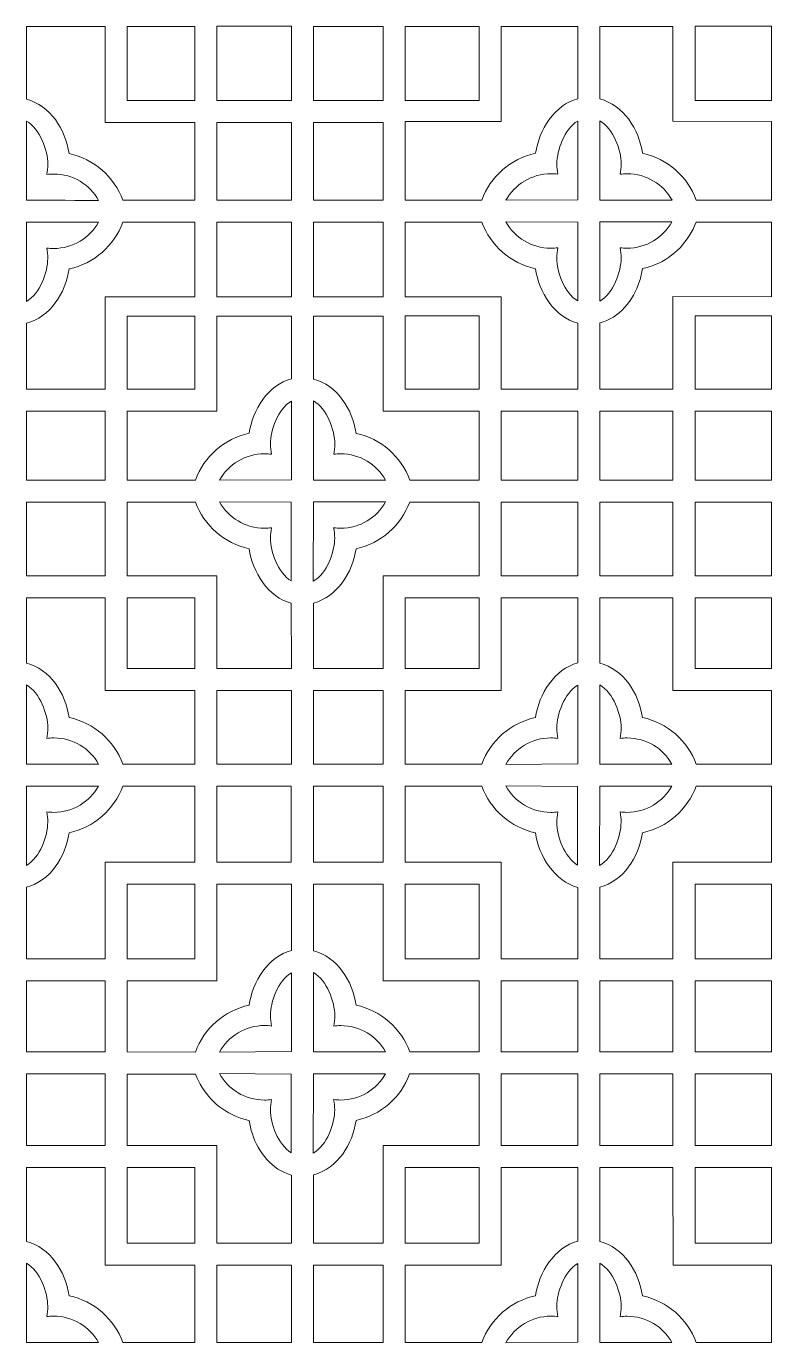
# Model space of a CAD drawing. Header units: centimetres. Extents: x -107 to 107, y -90 to 90.
# Drawn here: x 56.1 to 106.8, y 0.8 to 90.3 of the extents above; entities that cross this region are included whole.
import ezdxf

# ---------------------------------------------------------------- set-up
doc = ezdxf.new("R2010")
doc.units = ezdxf.units.CM
doc.header["$MEASUREMENT"] = 0
doc.layers.add('layer 1', color=7, linetype='Continuous')

msp = doc.modelspace()

# ---------------------------------------------------------------- linework, layer by layer
at = {"layer": 'layer 1', "color": 142, "lineweight": 9}
for points in [[(62.93633, 85.26258), (67.53057, 85.26258), (67.53057, 90.30926), (62.93633, 90.30926), (62.93633, 85.26258)], [(69.03104, 85.26312), (74.10502, 85.26312), (74.10502, 90.31034), (69.03104, 90.31034), (69.03104, 85.26312)], [(75.60513, 85.2623), (80.33795, 85.2623), (80.33795, 90.30926), (75.60513, 90.30926), (75.60513, 85.2623)], [(81.8368, 85.26258), (86.87008, 85.26258), (86.87008, 90.3098), (81.8368, 90.3098), (81.8368, 85.26258)], [(101.55904, 85.26322), (106.76432, 85.26322), (106.76432, 90.31034), (101.55904, 90.31034), (101.55904, 85.26322)], [(69.03104, 78.48208), (74.10556, 78.48208), (74.10556, 83.76242), (69.03104, 83.76242), (69.03104, 78.48208)], [(75.60513, 78.47855), (80.33795, 78.47855), (80.33795, 83.76365), (75.60513, 83.76365), (75.60513, 78.47855)], [(69.03104, 71.90462), (74.10502, 71.90462), (74.10502, 76.98246), (69.03104, 76.98246), (69.03104, 71.90462)], [(75.60512, 71.90451), (80.33796, 71.90451), (80.33796, 76.98231), (75.60512, 76.98231), (75.60512, 71.90451)], [(62.93633, 65.63208), (67.53095, 65.63208), (67.53095, 70.6038), (62.93633, 70.6038), (62.93633, 65.63208)], [(81.8368, 65.63224), (86.87008, 65.63224), (86.87008, 70.60488), (81.8368, 70.60488), (81.8368, 65.63224)], [(101.55905, 65.63223), (106.76325, 65.63223), (106.76325, 70.60481), (101.55905, 70.60481), (101.55905, 65.63223)], [(56.08424, 59.44149), (61.42976, 59.44149), (61.42976, 64.13291), (56.08424, 64.13291), (56.08424, 59.44149)], [(88.37208, 59.44203), (93.58112, 59.44203), (93.58112, 64.13211), (88.37208, 64.13211), (88.37208, 59.44203)], [(95.08091, 59.4415), (100.05639, 59.4415), (100.05639, 64.13208), (95.08091, 64.13208), (95.08091, 59.4415)], [(101.55904, 59.4415), (106.76352, 59.4415), (106.76352, 64.13262), (101.55904, 64.13262), (101.55904, 59.4415)], [(56.08424, 52.9355), (61.42976, 52.9355), (61.42976, 57.94402), (56.08424, 57.94402), (56.08424, 52.9355)], [(88.37204, 52.9355), (93.58112, 52.9355), (93.58112, 57.94402), (88.37204, 57.94402), (88.37204, 52.9355)], [(95.08118, 52.93494), (100.05248, 52.93494), (100.05248, 57.94188), (95.08118, 57.94188), (95.08118, 52.93494)], [(101.55904, 52.93816), (106.76352, 52.93816), (106.76352, 57.94188), (101.55904, 57.94188), (101.55904, 52.93816)], [(62.93361, 46.62887), (67.53069, 46.62887), (67.53069, 51.43531), (62.93361, 51.43531), (62.93361, 46.62887)], [(81.8368, 46.63014), (86.87008, 46.63014), (86.87008, 51.43604), (81.8368, 51.43604), (81.8368, 46.63014)], [(101.55904, 46.62871), (106.76352, 46.62871), (106.76352, 51.43531), (101.55904, 51.43531), (101.55904, 46.62871)], [(69.03105, 40.12325), (74.10555, 40.12325), (74.10555, 45.12909), (69.03105, 45.12909), (69.03105, 40.12325)], [(75.60551, 40.12483), (80.33741, 40.12483), (80.33741, 45.12909), (75.60551, 45.12909), (75.60551, 40.12483)], [(69.03033, 33.44665), (74.09859, 33.44665), (74.09859, 38.62521), (69.03033, 38.62521), (69.03033, 33.44665)], [(75.60551, 33.44775), (80.33795, 33.44775), (80.33795, 38.62521), (75.60551, 38.62521), (75.60551, 33.44775)], [(62.93632, 26.87266), (67.5307, 26.87266), (67.5307, 31.94638), (62.93632, 31.94638), (62.93632, 26.87266)], [(81.83808, 26.87242), (86.87008, 26.87242), (86.87008, 31.9465), (81.83808, 31.9465), (81.83808, 26.87242)], [(101.55904, 26.87268), (106.76352, 26.87268), (106.76352, 31.9471), (101.55904, 31.9471), (101.55904, 26.87268)], [(56.08468, 20.54033), (61.42976, 20.54033), (61.42976, 25.37309), (56.08468, 25.37309), (56.08468, 20.54033)], [(88.37664, 20.53961), (93.58112, 20.53961), (93.58112, 25.37309), (88.37664, 25.37309), (88.37664, 20.53961)], [(95.08163, 20.53907), (100.05609, 20.53907), (100.05609, 25.37361), (95.08163, 25.37361), (95.08163, 20.53907)], [(101.55904, 20.53961), (106.76352, 20.53961), (106.76352, 25.37309), (101.55904, 25.37309), (101.55904, 20.53961)], [(56.08442, 14.16947), (61.42976, 14.16947), (61.42976, 19.03969), (56.08442, 19.03969), (56.08442, 14.16947)], [(88.372, 14.16947), (93.58112, 14.16947), (93.58112, 19.03945), (88.372, 19.03945), (88.372, 14.16947)], [(95.08118, 14.16947), (100.05248, 14.16947), (100.05248, 19.04077), (95.08118, 19.04077), (95.08118, 14.16947)], [(101.55904, 14.16947), (106.76352, 14.16947), (106.76352, 19.03969), (101.55904, 19.03969), (101.55904, 14.16947)], [(62.93633, 7.52755), (67.53069, 7.52755), (67.53069, 12.66985), (62.93633, 12.66985), (62.93633, 7.52755)], [(81.83732, 7.52765), (86.8716, 7.52765), (86.8716, 12.66977), (81.83732, 12.66977), (81.83732, 7.52765)], [(101.55638, 7.52691), (106.76352, 7.52691), (106.76352, 12.66977), (101.55638, 12.66977), (101.55638, 7.52691)], [(69.03104, 0.7817), (74.10556, 0.7817), (74.10556, 6.02686), (69.03104, 6.02686), (69.03104, 0.7817)], [(75.60546, 0.78161), (80.33848, 0.78161), (80.33848, 6.02659), (75.60546, 6.02659), (75.60546, 0.78161)]]:
    msp.add_lwpolyline(points, close=True, dxfattribs=at)
for points, knots in [([(56.086, 85.34868), (57.69352, 84.93155), (58.75084, 83.31161), (58.98785, 81.65117), (58.98785, 81.65117), (60.67844, 81.29145), (62.05326, 80.07695), (62.63831, 78.48174), (62.63831, 78.48174), (62.63831, 78.48174), (67.53007, 78.48295), (67.53007, 78.48295), (67.53007, 78.48295), (67.53007, 78.48295), (67.53007, 83.76215), (67.53007, 83.76215), (67.53007, 83.76215), (67.53007, 83.76215), (61.4319, 83.76204), (61.4319, 83.76204), (61.4319, 83.76204), (61.4319, 83.76204), (61.43423, 90.30873), (61.43423, 90.30873), (61.43423, 90.30873), (61.43423, 90.30873), (56.08441, 90.30873), (56.08441, 90.30873), (56.08441, 90.30873), (56.08441, 90.30873), (56.086, 85.34868), (56.086, 85.34868)], [0, 0, 0, 0, 0.11111111, 0.11111111, 0.11111111, 0.11111111, 0.22222222, 0.22222222, 0.22222222, 0.22222222, 0.33333333, 0.33333333, 0.33333333, 0.33333333, 0.44444444, 0.44444444, 0.44444444, 0.44444444, 0.55555556, 0.55555556, 0.55555556, 0.55555556, 0.66666667, 0.66666667, 0.66666667, 0.66666667, 0.77777778, 0.77777778, 0.77777778, 0.77777778, 1, 1, 1, 1]), ([(87.05349, 78.48174), (87.63389, 80.08784), (89.01361, 81.31191), (90.71203, 81.6733), (90.71203, 81.6733), (90.9383, 83.25847), (92.00497, 84.97963), (93.58111, 85.38306), (93.58111, 85.38306), (93.58111, 85.38306), (93.58112, 90.30973), (93.58112, 90.30973), (93.58112, 90.30973), (93.58112, 90.30973), (88.37664, 90.30973), (88.37664, 90.30973), (88.37664, 90.30973), (88.37664, 90.30973), (88.37413, 83.83045), (88.37413, 83.83045), (88.37413, 83.83045), (88.37413, 83.83045), (81.83862, 83.83135), (81.83862, 83.83135), (81.83862, 83.83135), (81.83862, 83.83135), (81.83862, 78.48774), (81.83862, 78.48774), (81.83862, 78.48774), (81.83862, 78.48774), (87.05349, 78.48174), (87.05349, 78.48174)], [0, 0, 0, 0, 0.11111111, 0.11111111, 0.11111111, 0.11111111, 0.22222222, 0.22222222, 0.22222222, 0.22222222, 0.33333333, 0.33333333, 0.33333333, 0.33333333, 0.44444444, 0.44444444, 0.44444444, 0.44444444, 0.55555556, 0.55555556, 0.55555556, 0.55555556, 0.66666667, 0.66666667, 0.66666667, 0.66666667, 0.77777778, 0.77777778, 0.77777778, 0.77777778, 1, 1, 1, 1]), ([(95.08112, 85.36832), (96.68864, 84.95119), (97.74596, 83.33125), (97.98297, 81.67081), (97.98297, 81.67081), (99.68051, 81.30961), (101.05966, 80.0866), (101.64058, 78.48173), (101.64058, 78.48173), (101.64058, 78.48173), (106.76832, 78.4871), (106.76832, 78.4871), (106.76832, 78.4871), (106.76832, 78.4871), (106.76832, 83.83071), (106.76832, 83.83071), (106.76832, 83.83071), (106.76832, 83.83071), (100.05054, 83.85019), (100.05054, 83.85019), (100.05054, 83.85019), (100.05054, 83.85019), (100.05248, 90.30973), (100.05248, 90.30973), (100.05248, 90.30973), (100.05248, 90.30973), (95.08175, 90.30973), (95.08175, 90.30973), (95.08175, 90.30973), (95.08175, 90.30973), (95.08112, 85.36832), (95.08112, 85.36832)], [0, 0, 0, 0, 0.11111111, 0.11111111, 0.11111111, 0.11111111, 0.22222222, 0.22222222, 0.22222222, 0.22222222, 0.33333333, 0.33333333, 0.33333333, 0.33333333, 0.44444444, 0.44444444, 0.44444444, 0.44444444, 0.55555556, 0.55555556, 0.55555556, 0.55555556, 0.66666667, 0.66666667, 0.66666667, 0.66666667, 0.77777778, 0.77777778, 0.77777778, 0.77777778, 1, 1, 1, 1]), ([(60.99683, 78.47087), (56.09256, 78.47602), (56.09256, 78.47602), (56.09256, 78.47602), (56.09256, 78.47602), (56.09256, 78.47602), (56.08185, 83.86725), (56.08185, 83.86725), (56.08185, 83.86725), (57.01707, 83.33754), (57.53862, 81.86802), (57.53862, 80.93856), (57.53862, 80.93856), (57.53862, 80.69531), (57.51377, 80.45785), (57.46651, 80.22855), (57.46651, 80.22855), (57.62218, 80.24973), (57.78109, 80.26067), (57.94255, 80.26067), (57.94255, 80.26067), (59.25769, 80.26067), (60.39877, 79.54365), (60.99683, 78.47087)], [0, 0, 0, 0, 0.14285714, 0.14285714, 0.14285714, 0.14285714, 0.28571429, 0.28571429, 0.28571429, 0.28571429, 0.42857143, 0.42857143, 0.42857143, 0.42857143, 0.57142857, 0.57142857, 0.57142857, 0.57142857, 0.71428571, 0.71428571, 0.71428571, 0.71428571, 1, 1, 1, 1]), ([(93.58111, 83.86939), (93.58112, 78.51278), (93.58112, 78.51278), (93.58112, 78.51278), (93.58112, 78.51278), (93.58112, 78.51278), (88.69675, 78.48174), (88.69675, 78.48174), (88.69675, 78.48174), (89.29442, 79.5559), (90.44117, 80.2828), (91.75733, 80.2828), (91.75733, 80.2828), (91.91879, 80.2828), (92.0777, 80.27186), (92.23337, 80.25068), (92.23337, 80.25068), (92.18611, 80.47998), (92.16126, 80.71745), (92.16126, 80.96069), (92.16126, 80.96069), (92.16126, 81.87356), (92.66813, 83.32464), (93.58111, 83.86939)], [0, 0, 0, 0, 0.14285714, 0.14285714, 0.14285714, 0.14285714, 0.28571429, 0.28571429, 0.28571429, 0.28571429, 0.42857143, 0.42857143, 0.42857143, 0.42857143, 0.57142857, 0.57142857, 0.57142857, 0.57142857, 0.71428571, 0.71428571, 0.71428571, 0.71428571, 1, 1, 1, 1]), ([(99.99195, 78.49051), (95.08768, 78.49566), (95.08768, 78.49566), (95.08768, 78.49566), (95.08768, 78.49566), (95.08768, 78.49566), (95.07697, 83.88689), (95.07697, 83.88689), (95.07697, 83.88689), (96.01219, 83.35718), (96.53374, 81.88766), (96.53374, 80.9582), (96.53374, 80.9582), (96.53374, 80.71495), (96.50889, 80.47749), (96.46163, 80.24819), (96.46163, 80.24819), (96.6173, 80.26937), (96.77621, 80.28031), (96.93767, 80.28031), (96.93767, 80.28031), (98.25281, 80.28031), (99.39389, 79.56329), (99.99195, 78.49051)], [0, 0, 0, 0, 0.14285714, 0.14285714, 0.14285714, 0.14285714, 0.28571429, 0.28571429, 0.28571429, 0.28571429, 0.42857143, 0.42857143, 0.42857143, 0.42857143, 0.57142857, 0.57142857, 0.57142857, 0.57142857, 0.71428571, 0.71428571, 0.71428571, 0.71428571, 1, 1, 1, 1]), ([(93.57683, 71.62821), (93.57684, 76.98482), (93.57684, 76.98482), (93.57684, 76.98482), (93.57684, 76.98482), (93.57684, 76.98482), (88.69247, 77.01586), (88.69247, 77.01586), (88.69247, 77.01586), (89.29014, 75.9417), (90.43689, 75.2148), (91.75305, 75.2148), (91.75305, 75.2148), (91.91451, 75.2148), (92.07342, 75.22574), (92.22909, 75.24692), (92.22909, 75.24692), (92.18183, 75.01762), (92.15698, 74.78015), (92.15698, 74.53691), (92.15698, 74.53691), (92.15698, 73.62404), (92.66385, 72.17296), (93.57683, 71.62821)], [0, 0, 0, 0, 0.14285714, 0.14285714, 0.14285714, 0.14285714, 0.28571429, 0.28571429, 0.28571429, 0.28571429, 0.42857143, 0.42857143, 0.42857143, 0.42857143, 0.57142857, 0.57142857, 0.57142857, 0.57142857, 0.71428571, 0.71428571, 0.71428571, 0.71428571, 1, 1, 1, 1]), ([(60.99255, 76.98745), (56.08828, 76.9823), (56.08828, 76.9823), (56.08828, 76.9823), (56.08828, 76.9823), (56.08828, 76.9823), (56.07757, 71.59107), (56.07757, 71.59107), (56.07757, 71.59107), (57.01279, 72.12078), (57.53434, 73.5903), (57.53434, 74.51976), (57.53434, 74.51976), (57.53434, 74.76301), (57.50949, 75.00047), (57.46223, 75.22977), (57.46223, 75.22977), (57.6179, 75.20859), (57.77681, 75.19765), (57.93827, 75.19765), (57.93827, 75.19765), (59.25341, 75.19765), (60.39449, 75.91467), (60.99255, 76.98745)], [0, 0, 0, 0, 0.14285714, 0.14285714, 0.14285714, 0.14285714, 0.28571429, 0.28571429, 0.28571429, 0.28571429, 0.42857143, 0.42857143, 0.42857143, 0.42857143, 0.57142857, 0.57142857, 0.57142857, 0.57142857, 0.71428571, 0.71428571, 0.71428571, 0.71428571, 1, 1, 1, 1]), ([(56.08172, 70.10964), (57.68924, 70.52677), (58.74656, 72.14671), (58.98357, 73.80715), (58.98357, 73.80715), (60.67598, 74.16725), (62.05194, 75.38399), (62.63591, 76.9817), (62.63591, 76.9817), (62.63591, 76.9817), (67.5307, 76.98231), (67.5307, 76.98231), (67.5307, 76.98231), (67.5307, 76.98231), (67.5307, 71.90572), (67.5307, 71.90572), (67.5307, 71.90572), (67.5307, 71.90572), (61.43351, 71.91453), (61.43351, 71.91453), (61.43351, 71.91453), (61.43351, 71.91453), (61.434, 65.63331), (61.434, 65.63331), (61.434, 65.63331), (61.434, 65.63331), (56.08445, 65.63331), (56.08445, 65.63331), (56.08445, 65.63331), (56.08445, 65.63331), (56.08172, 70.10964), (56.08172, 70.10964)], [0, 0, 0, 0, 0.11111111, 0.11111111, 0.11111111, 0.11111111, 0.22222222, 0.22222222, 0.22222222, 0.22222222, 0.33333333, 0.33333333, 0.33333333, 0.33333333, 0.44444444, 0.44444444, 0.44444444, 0.44444444, 0.55555556, 0.55555556, 0.55555556, 0.55555556, 0.66666667, 0.66666667, 0.66666667, 0.66666667, 0.77777778, 0.77777778, 0.77777778, 0.77777778, 1, 1, 1, 1]), ([(93.57683, 70.11454), (93.57683, 70.11454), (93.58112, 65.63277), (93.58112, 65.63277), (93.58112, 65.63277), (93.58112, 65.63277), (88.37204, 65.63277), (88.37204, 65.63277), (88.37204, 65.63277), (88.37204, 65.63277), (88.37194, 71.90463), (88.37194, 71.90463), (88.37194, 71.90463), (88.37194, 71.90463), (81.83854, 71.90446), (81.83854, 71.90446), (81.83854, 71.90446), (81.83854, 71.90446), (81.83854, 76.98193), (81.83854, 76.98193), (81.83854, 76.98193), (81.83854, 76.98193), (87.06168, 76.9817), (87.06168, 76.9817), (87.06168, 76.9817), (87.64921, 75.39241), (89.0214, 74.18312), (90.70775, 73.8243), (90.70775, 73.8243), (90.93402, 72.23913), (92.00069, 70.51797), (93.57683, 70.11454)], [0, 0, 0, 0, 0.11111111, 0.11111111, 0.11111111, 0.11111111, 0.22222222, 0.22222222, 0.22222222, 0.22222222, 0.33333333, 0.33333333, 0.33333333, 0.33333333, 0.44444444, 0.44444444, 0.44444444, 0.44444444, 0.55555556, 0.55555556, 0.55555556, 0.55555556, 0.66666667, 0.66666667, 0.66666667, 0.66666667, 0.77777778, 0.77777778, 0.77777778, 0.77777778, 1, 1, 1, 1]), ([(99.98767, 77.00709), (95.0834, 77.00194), (95.0834, 77.00194), (95.0834, 77.00194), (95.0834, 77.00194), (95.0834, 77.00194), (95.07269, 71.61071), (95.07269, 71.61071), (95.07269, 71.61071), (96.00791, 72.14042), (96.52946, 73.60994), (96.52946, 74.5394), (96.52946, 74.5394), (96.52946, 74.78265), (96.50461, 75.02011), (96.45735, 75.24941), (96.45735, 75.24941), (96.61302, 75.22823), (96.77193, 75.21729), (96.93339, 75.21729), (96.93339, 75.21729), (98.24853, 75.21729), (99.38961, 75.93431), (99.98767, 77.00709)], [0, 0, 0, 0, 0.14285714, 0.14285714, 0.14285714, 0.14285714, 0.28571429, 0.28571429, 0.28571429, 0.28571429, 0.42857143, 0.42857143, 0.42857143, 0.42857143, 0.57142857, 0.57142857, 0.57142857, 0.57142857, 0.71428571, 0.71428571, 0.71428571, 0.71428571, 1, 1, 1, 1]), ([(101.62497, 76.98491), (101.62497, 76.98491), (106.76352, 76.98482), (106.76352, 76.98482), (106.76352, 76.98482), (106.76352, 76.98482), (106.76352, 71.90464), (106.76352, 71.90464), (106.76352, 71.90464), (106.76352, 71.90464), (100.05248, 71.92158), (100.05248, 71.92158), (100.05248, 71.92158), (100.05248, 71.92158), (100.05572, 65.63207), (100.05572, 65.63207), (100.05572, 65.63207), (100.05572, 65.63207), (95.08026, 65.63207), (95.08026, 65.63207), (95.08026, 65.63207), (95.08026, 65.63207), (95.08004, 70.13011), (95.08004, 70.13011), (95.08004, 70.13011), (96.40727, 70.47599), (97.35894, 71.64205), (97.7829, 72.97314), (97.7829, 72.97314), (97.87186, 73.25246), (97.93761, 73.53899), (97.97869, 73.82679), (97.97869, 73.82679), (98.28152, 73.89123), (98.57418, 73.98326), (98.85402, 74.09982), (98.85402, 74.09982), (100.13274, 74.63245), (101.14306, 75.68071), (101.62497, 76.98491)], [0, 0, 0, 0, 0.09090909, 0.09090909, 0.09090909, 0.09090909, 0.18181818, 0.18181818, 0.18181818, 0.18181818, 0.27272727, 0.27272727, 0.27272727, 0.27272727, 0.36363636, 0.36363636, 0.36363636, 0.36363636, 0.45454545, 0.45454545, 0.45454545, 0.45454545, 0.54545455, 0.54545455, 0.54545455, 0.54545455, 0.63636364, 0.63636364, 0.63636364, 0.63636364, 0.72727273, 0.72727273, 0.72727273, 0.72727273, 0.81818182, 0.81818182, 0.81818182, 0.81818182, 1, 1, 1, 1]), ([(74.10283, 66.33278), (72.52669, 65.92935), (71.46002, 64.20819), (71.23375, 62.62302), (71.23375, 62.62302), (69.53886, 62.26239), (68.16137, 61.04263), (67.57885, 59.44144), (67.57885, 59.44144), (67.57885, 59.44144), (62.93632, 59.44203), (62.93632, 59.44203), (62.93632, 59.44203), (62.93632, 59.44203), (62.93632, 64.13369), (62.93632, 64.13369), (62.93632, 64.13369), (62.93632, 64.13369), (69.03104, 64.13198), (69.03104, 64.13198), (69.03104, 64.13198), (69.03104, 64.13198), (69.03104, 70.60346), (69.03104, 70.60346), (69.03104, 70.60346), (69.03104, 70.60346), (74.10396, 70.60346), (74.10396, 70.60346), (74.10396, 70.60346), (74.10396, 70.60346), (74.10396, 66.33277), (74.10396, 66.33277)], [0, 0, 0, 0, 0.11111111, 0.11111111, 0.11111111, 0.11111111, 0.22222222, 0.22222222, 0.22222222, 0.22222222, 0.33333333, 0.33333333, 0.33333333, 0.33333333, 0.44444444, 0.44444444, 0.44444444, 0.44444444, 0.55555556, 0.55555556, 0.55555556, 0.55555556, 0.66666667, 0.66666667, 0.66666667, 0.66666667, 0.77777778, 0.77777778, 0.77777778, 0.77777778, 1, 1, 1, 1]), ([(75.60512, 66.31749), (77.21264, 65.90036), (78.26768, 64.28097), (78.50469, 62.62053), (78.50469, 62.62053), (80.20223, 62.25933), (81.57781, 61.04636), (82.15873, 59.44149), (82.15873, 59.44149), (82.15873, 59.44149), (86.87008, 59.44149), (86.87008, 59.44149), (86.87008, 59.44149), (86.87008, 59.44149), (86.87008, 64.13208), (86.87008, 64.13208), (86.87008, 64.13208), (86.87008, 64.13208), (80.33667, 64.13298), (80.33667, 64.13298), (80.33667, 64.13298), (80.33667, 64.13298), (80.33795, 70.60373), (80.33795, 70.60373), (80.33795, 70.60373), (80.33795, 70.60373), (75.60512, 70.60373), (75.60512, 70.60373), (75.60512, 70.60373), (75.60512, 70.60373), (75.60512, 66.31749), (75.60512, 66.31749)], [0, 0, 0, 0, 0.11111111, 0.11111111, 0.11111111, 0.11111111, 0.22222222, 0.22222222, 0.22222222, 0.22222222, 0.33333333, 0.33333333, 0.33333333, 0.33333333, 0.44444444, 0.44444444, 0.44444444, 0.44444444, 0.55555556, 0.55555556, 0.55555556, 0.55555556, 0.66666667, 0.66666667, 0.66666667, 0.66666667, 0.77777778, 0.77777778, 0.77777778, 0.77777778, 1, 1, 1, 1]), ([(74.10283, 64.81911), (74.10284, 59.4625), (74.10284, 59.4625), (74.10284, 59.4625), (74.10284, 59.4625), (74.10284, 59.4625), (69.21847, 59.43146), (69.21847, 59.43146), (69.21847, 59.43146), (69.81614, 60.50562), (70.96289, 61.23252), (72.27905, 61.23252), (72.27905, 61.23252), (72.44051, 61.23252), (72.59942, 61.22158), (72.75509, 61.2004), (72.75509, 61.2004), (72.70783, 61.4297), (72.68298, 61.66717), (72.68298, 61.91041), (72.68298, 61.91041), (72.68298, 62.82328), (73.18985, 64.27436), (74.10283, 64.81911)], [0, 0, 0, 0, 0.14285714, 0.14285714, 0.14285714, 0.14285714, 0.28571429, 0.28571429, 0.28571429, 0.28571429, 0.42857143, 0.42857143, 0.42857143, 0.42857143, 0.57142857, 0.57142857, 0.57142857, 0.57142857, 0.71428571, 0.71428571, 0.71428571, 0.71428571, 1, 1, 1, 1]), ([(80.51367, 59.44023), (75.6094, 59.44538), (75.6094, 59.44538), (75.6094, 59.44538), (75.6094, 59.44538), (75.6094, 59.44538), (75.59869, 64.83661), (75.59869, 64.83661), (75.59869, 64.83661), (76.53391, 64.3069), (77.05546, 62.83738), (77.05546, 61.90792), (77.05546, 61.90792), (77.05546, 61.66467), (77.03061, 61.42721), (76.98335, 61.19791), (76.98335, 61.19791), (77.13902, 61.21909), (77.29793, 61.23003), (77.45939, 61.23003), (77.45939, 61.23003), (78.77453, 61.23003), (79.91561, 60.51301), (80.51367, 59.44023)], [0, 0, 0, 0, 0.14285714, 0.14285714, 0.14285714, 0.14285714, 0.28571429, 0.28571429, 0.28571429, 0.28571429, 0.42857143, 0.42857143, 0.42857143, 0.42857143, 0.57142857, 0.57142857, 0.57142857, 0.57142857, 0.71428571, 0.71428571, 0.71428571, 0.71428571, 1, 1, 1, 1]), ([(67.57972, 57.94148), (67.57972, 57.94148), (62.93632, 57.94238), (62.93632, 57.94238), (62.93632, 57.94238), (62.93632, 57.94238), (62.93632, 52.9355), (62.93632, 52.9355), (62.93632, 52.9355), (62.93632, 52.9355), (69.03104, 52.93704), (69.03104, 52.93704), (69.03104, 52.93704), (69.03104, 52.93704), (69.03104, 46.62924), (69.03104, 46.62924), (69.03104, 46.62924), (69.03104, 46.62924), (74.10528, 46.62924), (74.10528, 46.62924), (74.10528, 46.62924), (74.10528, 46.62924), (74.09855, 51.06426), (74.09855, 51.06426), (74.09855, 51.06426), (72.52241, 51.46769), (71.45574, 53.18885), (71.22947, 54.77402), (71.22947, 54.77402), (69.53956, 55.13359), (68.16517, 56.34726), (67.57972, 57.94148)], [0, 0, 0, 0, 0.11111111, 0.11111111, 0.11111111, 0.11111111, 0.22222222, 0.22222222, 0.22222222, 0.22222222, 0.33333333, 0.33333333, 0.33333333, 0.33333333, 0.44444444, 0.44444444, 0.44444444, 0.44444444, 0.55555556, 0.55555556, 0.55555556, 0.55555556, 0.66666667, 0.66666667, 0.66666667, 0.66666667, 0.77777778, 0.77777778, 0.77777778, 0.77777778, 1, 1, 1, 1]), ([(74.09855, 52.57793), (74.09856, 57.93454), (74.09856, 57.93454), (74.09856, 57.93454), (74.09856, 57.93454), (74.09856, 57.93454), (69.21419, 57.96558), (69.21419, 57.96558), (69.21419, 57.96558), (69.81186, 56.89142), (70.95861, 56.16452), (72.27477, 56.16452), (72.27477, 56.16452), (72.43623, 56.16452), (72.59514, 56.17546), (72.75081, 56.19664), (72.75081, 56.19664), (72.70355, 55.96734), (72.6787, 55.72987), (72.6787, 55.48663), (72.6787, 55.48663), (72.6787, 54.57376), (73.18557, 53.12268), (74.09855, 52.57793)], [0, 0, 0, 0, 0.14285714, 0.14285714, 0.14285714, 0.14285714, 0.28571429, 0.28571429, 0.28571429, 0.28571429, 0.42857143, 0.42857143, 0.42857143, 0.42857143, 0.57142857, 0.57142857, 0.57142857, 0.57142857, 0.71428571, 0.71428571, 0.71428571, 0.71428571, 1, 1, 1, 1]), ([(80.50939, 57.95681), (75.60512, 57.95166), (75.60512, 57.95166), (75.60512, 57.95166), (75.60512, 57.95166), (75.60512, 57.95166), (75.59441, 52.56043), (75.59441, 52.56043), (75.59441, 52.56043), (76.52963, 53.09014), (77.05118, 54.55966), (77.05118, 55.48912), (77.05118, 55.48912), (77.05118, 55.73237), (77.02633, 55.96983), (76.97907, 56.19913), (76.97907, 56.19913), (77.13474, 56.17795), (77.29365, 56.16701), (77.45511, 56.16701), (77.45511, 56.16701), (78.77025, 56.16701), (79.91133, 56.88403), (80.50939, 57.95681)], [0, 0, 0, 0, 0.14285714, 0.14285714, 0.14285714, 0.14285714, 0.28571429, 0.28571429, 0.28571429, 0.28571429, 0.42857143, 0.42857143, 0.42857143, 0.42857143, 0.57142857, 0.57142857, 0.57142857, 0.57142857, 0.71428571, 0.71428571, 0.71428571, 0.71428571, 1, 1, 1, 1]), ([(80.33773, 52.9352), (80.33773, 52.9352), (86.87008, 52.93561), (86.87008, 52.93561), (86.87008, 52.93561), (86.87008, 52.93561), (86.87008, 57.94161), (86.87008, 57.94161), (86.87008, 57.94161), (86.87008, 57.94161), (82.14929, 57.94161), (82.14929, 57.94161), (82.14929, 57.94161), (81.56335, 56.34855), (80.18949, 55.1359), (78.50041, 54.77651), (78.50041, 54.77651), (78.2634, 53.11607), (77.20608, 51.49613), (75.59856, 51.079), (75.59856, 51.079), (75.59856, 51.079), (75.60537, 46.63014), (75.60537, 46.63014), (75.60537, 46.63014), (75.60537, 46.63014), (80.33794, 46.63014), (80.33794, 46.63014), (80.33794, 46.63014), (80.33794, 46.63014), (80.33773, 52.9352), (80.33773, 52.9352)], [0, 0, 0, 0, 0.11111111, 0.11111111, 0.11111111, 0.11111111, 0.22222222, 0.22222222, 0.22222222, 0.22222222, 0.33333333, 0.33333333, 0.33333333, 0.33333333, 0.44444444, 0.44444444, 0.44444444, 0.44444444, 0.55555556, 0.55555556, 0.55555556, 0.55555556, 0.66666667, 0.66666667, 0.66666667, 0.66666667, 0.77777778, 0.77777778, 0.77777778, 0.77777778, 1, 1, 1, 1]), ([(56.08476, 46.99061), (56.08476, 46.99061), (56.08476, 51.43531), (56.08476, 51.43531), (56.08476, 51.43531), (56.08476, 51.43531), (61.43424, 51.43518), (61.43424, 51.43518), (61.43424, 51.43518), (61.43424, 51.43518), (61.43351, 45.12711), (61.43351, 45.12711), (61.43351, 45.12711), (61.43351, 45.12711), (67.5307, 45.1295), (67.5307, 45.1295), (67.5307, 45.1295), (67.5307, 45.1295), (67.5307, 40.1238), (67.5307, 40.1238), (67.5307, 40.1238), (67.5307, 40.1238), (62.63852, 40.12314), (62.63852, 40.12314), (62.63852, 40.12314), (62.05359, 41.71861), (60.67864, 42.93335), (58.98786, 43.2931), (58.98786, 43.2931), (58.75085, 44.95354), (57.69228, 46.57348), (56.08476, 46.99061)], [0, 0, 0, 0, 0.11111111, 0.11111111, 0.11111111, 0.11111111, 0.22222222, 0.22222222, 0.22222222, 0.22222222, 0.33333333, 0.33333333, 0.33333333, 0.33333333, 0.44444444, 0.44444444, 0.44444444, 0.44444444, 0.55555556, 0.55555556, 0.55555556, 0.55555556, 0.66666667, 0.66666667, 0.66666667, 0.66666667, 0.77777778, 0.77777778, 0.77777778, 0.77777778, 1, 1, 1, 1]), ([(93.58112, 47.00418), (93.58112, 47.00418), (93.58112, 51.43531), (93.58112, 51.43531), (93.58112, 51.43531), (93.58112, 51.43531), (88.37664, 51.43531), (88.37664, 51.43531), (88.37664, 51.43531), (88.37664, 51.43531), (88.37209, 45.12871), (88.37209, 45.12871), (88.37209, 45.12871), (88.37209, 45.12871), (81.8368, 45.12963), (81.8368, 45.12963), (81.8368, 45.12963), (81.8368, 45.12963), (81.8368, 40.12321), (81.8368, 40.12321), (81.8368, 40.12321), (81.8368, 40.12321), (87.0581, 40.12314), (87.0581, 40.12314), (87.0581, 40.12314), (87.64277, 41.71926), (89.01801, 42.93457), (90.70926, 43.29442), (90.70926, 43.29442), (90.93553, 44.87959), (92.00498, 46.60075), (93.58112, 47.00418)], [0, 0, 0, 0, 0.11111111, 0.11111111, 0.11111111, 0.11111111, 0.22222222, 0.22222222, 0.22222222, 0.22222222, 0.33333333, 0.33333333, 0.33333333, 0.33333333, 0.44444444, 0.44444444, 0.44444444, 0.44444444, 0.55555556, 0.55555556, 0.55555556, 0.55555556, 0.66666667, 0.66666667, 0.66666667, 0.66666667, 0.77777778, 0.77777778, 0.77777778, 0.77777778, 1, 1, 1, 1]), ([(95.07835, 46.98944), (95.07835, 46.98944), (95.08768, 51.43604), (95.08768, 51.43604), (95.08768, 51.43604), (95.08768, 51.43604), (100.05248, 51.43604), (100.05248, 51.43604), (100.05248, 51.43604), (100.05248, 51.43604), (100.05248, 45.12878), (100.05248, 45.12878), (100.05248, 45.12878), (100.05248, 45.12878), (106.76404, 45.12855), (106.76404, 45.12855), (106.76404, 45.12855), (106.76404, 45.12855), (106.76379, 40.12308), (106.76379, 40.12308), (106.76379, 40.12308), (106.76379, 40.12308), (101.63041, 40.12314), (101.63041, 40.12314), (101.63041, 40.12314), (101.04524, 41.71802), (99.67057, 42.93227), (97.9802, 43.29193), (97.9802, 43.29193), (97.74319, 44.95237), (96.68587, 46.57231), (95.07835, 46.98944)], [0, 0, 0, 0, 0.11111111, 0.11111111, 0.11111111, 0.11111111, 0.22222222, 0.22222222, 0.22222222, 0.22222222, 0.33333333, 0.33333333, 0.33333333, 0.33333333, 0.44444444, 0.44444444, 0.44444444, 0.44444444, 0.55555556, 0.55555556, 0.55555556, 0.55555556, 0.66666667, 0.66666667, 0.66666667, 0.66666667, 0.77777778, 0.77777778, 0.77777778, 0.77777778, 1, 1, 1, 1]), ([(60.99684, 40.1128), (56.09257, 40.11795), (56.09257, 40.11795), (56.09257, 40.11795), (56.09257, 40.11795), (56.09257, 40.11795), (56.08186, 45.50918), (56.08186, 45.50918), (56.08186, 45.50918), (57.01708, 44.97947), (57.53863, 43.50995), (57.53863, 42.58049), (57.53863, 42.58049), (57.53863, 42.33724), (57.51378, 42.09978), (57.46652, 41.87048), (57.46652, 41.87048), (57.62219, 41.89166), (57.7811, 41.9026), (57.94256, 41.9026), (57.94256, 41.9026), (59.2577, 41.9026), (60.39878, 41.18558), (60.99684, 40.1128)], [0, 0, 0, 0, 0.14285714, 0.14285714, 0.14285714, 0.14285714, 0.28571429, 0.28571429, 0.28571429, 0.28571429, 0.42857143, 0.42857143, 0.42857143, 0.42857143, 0.57142857, 0.57142857, 0.57142857, 0.57142857, 0.71428571, 0.71428571, 0.71428571, 0.71428571, 1, 1, 1, 1]), ([(93.57834, 45.49051), (93.57835, 40.1339), (93.57835, 40.1339), (93.57835, 40.1339), (93.57835, 40.1339), (93.57835, 40.1339), (88.69398, 40.10286), (88.69398, 40.10286), (88.69398, 40.10286), (89.29165, 41.17702), (90.4384, 41.90392), (91.75456, 41.90392), (91.75456, 41.90392), (91.91602, 41.90392), (92.07493, 41.89298), (92.2306, 41.8718), (92.2306, 41.8718), (92.18334, 42.1011), (92.15849, 42.33857), (92.15849, 42.58181), (92.15849, 42.58181), (92.15849, 43.49468), (92.66536, 44.94576), (93.57834, 45.49051)], [0, 0, 0, 0, 0.14285714, 0.14285714, 0.14285714, 0.14285714, 0.28571429, 0.28571429, 0.28571429, 0.28571429, 0.42857143, 0.42857143, 0.42857143, 0.42857143, 0.57142857, 0.57142857, 0.57142857, 0.57142857, 0.71428571, 0.71428571, 0.71428571, 0.71428571, 1, 1, 1, 1]), ([(99.98918, 40.11163), (95.08491, 40.11678), (95.08491, 40.11678), (95.08491, 40.11678), (95.08491, 40.11678), (95.08491, 40.11678), (95.0742, 45.50801), (95.0742, 45.50801), (95.0742, 45.50801), (96.00942, 44.9783), (96.53097, 43.50878), (96.53097, 42.57932), (96.53097, 42.57932), (96.53097, 42.33607), (96.50612, 42.09861), (96.45886, 41.86931), (96.45886, 41.86931), (96.61453, 41.89049), (96.77344, 41.90143), (96.9349, 41.90143), (96.9349, 41.90143), (98.25004, 41.90143), (99.39112, 41.18441), (99.98918, 40.11163)], [0, 0, 0, 0, 0.14285714, 0.14285714, 0.14285714, 0.14285714, 0.28571429, 0.28571429, 0.28571429, 0.28571429, 0.42857143, 0.42857143, 0.42857143, 0.42857143, 0.57142857, 0.57142857, 0.57142857, 0.57142857, 0.71428571, 0.71428571, 0.71428571, 0.71428571, 1, 1, 1, 1]), ([(60.99256, 38.62938), (56.08829, 38.62423), (56.08829, 38.62423), (56.08829, 38.62423), (56.08829, 38.62423), (56.08829, 38.62423), (56.07758, 33.233), (56.07758, 33.233), (56.07758, 33.233), (57.0128, 33.76271), (57.53435, 35.23223), (57.53435, 36.16169), (57.53435, 36.16169), (57.53435, 36.40494), (57.5095, 36.6424), (57.46224, 36.8717), (57.46224, 36.8717), (57.61791, 36.85052), (57.77682, 36.83958), (57.93828, 36.83958), (57.93828, 36.83958), (59.25342, 36.83958), (60.3945, 37.5566), (60.99256, 38.62938)], [0, 0, 0, 0, 0.14285714, 0.14285714, 0.14285714, 0.14285714, 0.28571429, 0.28571429, 0.28571429, 0.28571429, 0.42857143, 0.42857143, 0.42857143, 0.42857143, 0.57142857, 0.57142857, 0.57142857, 0.57142857, 0.71428571, 0.71428571, 0.71428571, 0.71428571, 1, 1, 1, 1]), ([(61.42976, 26.87322), (61.42976, 26.87322), (56.08445, 26.87322), (56.08445, 26.87322), (56.08445, 26.87322), (56.08445, 26.87322), (56.08173, 31.75157), (56.08173, 31.75157), (56.08173, 31.75157), (57.68925, 32.1687), (58.74657, 33.78864), (58.98358, 35.44908), (58.98358, 35.44908), (60.67582, 35.80914), (62.05169, 37.02568), (62.63575, 38.62317), (62.63575, 38.62317), (62.63575, 38.62317), (67.53042, 38.62333), (67.53042, 38.62333), (67.53042, 38.62333), (67.53042, 38.62333), (67.53042, 33.44866), (67.53042, 33.44866), (67.53042, 33.44866), (67.53042, 33.44866), (61.4335, 33.4473), (61.4335, 33.4473), (61.4335, 33.4473), (61.4335, 33.4473), (61.42976, 26.87322), (61.42976, 26.87322)], [0, 0, 0, 0, 0.11111111, 0.11111111, 0.11111111, 0.11111111, 0.22222222, 0.22222222, 0.22222222, 0.22222222, 0.33333333, 0.33333333, 0.33333333, 0.33333333, 0.44444444, 0.44444444, 0.44444444, 0.44444444, 0.55555556, 0.55555556, 0.55555556, 0.55555556, 0.66666667, 0.66666667, 0.66666667, 0.66666667, 0.77777778, 0.77777778, 0.77777778, 0.77777778, 1, 1, 1, 1]), ([(93.58112, 31.73566), (93.58112, 31.73566), (93.58112, 26.87268), (93.58112, 26.87268), (93.58112, 26.87268), (93.58112, 26.87268), (88.37195, 26.87268), (88.37195, 26.87268), (88.37195, 26.87268), (88.37195, 26.87268), (88.37236, 33.44696), (88.37236, 33.44696), (88.37236, 33.44696), (88.37236, 33.44696), (81.83796, 33.44961), (81.83796, 33.44961), (81.83796, 33.44961), (81.83796, 33.44961), (81.83796, 38.62521), (81.83796, 38.62521), (81.83796, 38.62521), (81.83796, 38.62521), (87.05144, 38.62317), (87.05144, 38.62317), (87.05144, 38.62317), (87.63475, 37.02386), (89.01143, 35.80577), (90.70498, 35.44542), (90.70498, 35.44542), (90.93125, 33.86025), (92.00498, 32.13909), (93.58112, 31.73566)], [0, 0, 0, 0, 0.11111111, 0.11111111, 0.11111111, 0.11111111, 0.22222222, 0.22222222, 0.22222222, 0.22222222, 0.33333333, 0.33333333, 0.33333333, 0.33333333, 0.44444444, 0.44444444, 0.44444444, 0.44444444, 0.55555556, 0.55555556, 0.55555556, 0.55555556, 0.66666667, 0.66666667, 0.66666667, 0.66666667, 0.77777778, 0.77777778, 0.77777778, 0.77777778, 1, 1, 1, 1]), ([(93.57406, 33.24933), (93.57407, 38.60594), (93.57407, 38.60594), (93.57407, 38.60594), (93.57407, 38.60594), (93.57407, 38.60594), (88.6897, 38.63698), (88.6897, 38.63698), (88.6897, 38.63698), (89.28737, 37.56282), (90.43412, 36.83592), (91.75028, 36.83592), (91.75028, 36.83592), (91.91174, 36.83592), (92.07065, 36.84686), (92.22632, 36.86804), (92.22632, 36.86804), (92.17906, 36.63874), (92.15421, 36.40127), (92.15421, 36.15803), (92.15421, 36.15803), (92.15421, 35.24516), (92.66108, 33.79408), (93.57406, 33.24933)], [0, 0, 0, 0, 0.14285714, 0.14285714, 0.14285714, 0.14285714, 0.28571429, 0.28571429, 0.28571429, 0.28571429, 0.42857143, 0.42857143, 0.42857143, 0.42857143, 0.57142857, 0.57142857, 0.57142857, 0.57142857, 0.71428571, 0.71428571, 0.71428571, 0.71428571, 1, 1, 1, 1]), ([(99.9849, 38.62821), (95.08063, 38.62306), (95.08063, 38.62306), (95.08063, 38.62306), (95.08063, 38.62306), (95.08063, 38.62306), (95.06992, 33.23183), (95.06992, 33.23183), (95.06992, 33.23183), (96.00514, 33.76154), (96.52669, 35.23106), (96.52669, 36.16052), (96.52669, 36.16052), (96.52669, 36.40377), (96.50184, 36.64123), (96.45458, 36.87053), (96.45458, 36.87053), (96.61025, 36.84935), (96.76916, 36.83841), (96.93062, 36.83841), (96.93062, 36.83841), (98.24576, 36.83841), (99.38684, 37.55543), (99.9849, 38.62821)], [0, 0, 0, 0, 0.14285714, 0.14285714, 0.14285714, 0.14285714, 0.28571429, 0.28571429, 0.28571429, 0.28571429, 0.42857143, 0.42857143, 0.42857143, 0.42857143, 0.57142857, 0.57142857, 0.57142857, 0.57142857, 0.71428571, 0.71428571, 0.71428571, 0.71428571, 1, 1, 1, 1]), ([(95.08121, 31.7522), (95.08121, 31.7522), (95.08121, 26.87241), (95.08121, 26.87241), (95.08121, 26.87241), (95.08121, 26.87241), (100.05248, 26.87241), (100.05248, 26.87241), (100.05248, 26.87241), (100.05248, 26.87241), (100.05034, 33.44683), (100.05034, 33.44683), (100.05034, 33.44683), (100.05034, 33.44683), (106.76352, 33.44666), (106.76352, 33.44666), (106.76352, 33.44666), (106.76352, 33.44666), (106.76352, 38.62521), (106.76352, 38.62521), (106.76352, 38.62521), (106.76352, 38.62521), (101.62926, 38.62521), (101.62926, 38.62521), (101.62926, 38.62521), (101.04587, 37.02615), (99.6693, 35.80821), (97.97592, 35.44791), (97.97592, 35.44791), (97.73891, 33.78747), (96.68873, 32.16933), (95.08121, 31.7522)], [0, 0, 0, 0, 0.11111111, 0.11111111, 0.11111111, 0.11111111, 0.22222222, 0.22222222, 0.22222222, 0.22222222, 0.33333333, 0.33333333, 0.33333333, 0.33333333, 0.44444444, 0.44444444, 0.44444444, 0.44444444, 0.55555556, 0.55555556, 0.55555556, 0.55555556, 0.66666667, 0.66666667, 0.66666667, 0.66666667, 0.77777778, 0.77777778, 0.77777778, 0.77777778, 1, 1, 1, 1]), ([(74.10283, 27.43614), (72.52669, 27.03271), (71.46002, 25.31155), (71.23375, 23.72638), (71.23375, 23.72638), (69.53533, 23.36499), (68.15561, 22.14092), (67.57521, 20.53482), (67.57521, 20.53482), (67.57521, 20.53482), (62.93632, 20.54033), (62.93632, 20.54033), (62.93632, 20.54033), (62.93632, 20.54033), (62.93632, 25.37253), (62.93632, 25.37253), (62.93632, 25.37253), (62.93632, 25.37253), (69.03131, 25.37254), (69.03131, 25.37254), (69.03131, 25.37254), (69.03131, 25.37254), (69.0376, 31.9467), (69.0376, 31.9467), (69.0376, 31.9467), (69.0376, 31.9467), (74.10556, 31.9467), (74.10556, 31.9467), (74.10556, 31.9467), (74.10556, 31.9467), (74.10556, 27.43614), (74.10556, 27.43614)], [0, 0, 0, 0, 0.11111111, 0.11111111, 0.11111111, 0.11111111, 0.22222222, 0.22222222, 0.22222222, 0.22222222, 0.33333333, 0.33333333, 0.33333333, 0.33333333, 0.44444444, 0.44444444, 0.44444444, 0.44444444, 0.55555556, 0.55555556, 0.55555556, 0.55555556, 0.66666667, 0.66666667, 0.66666667, 0.66666667, 0.77777778, 0.77777778, 0.77777778, 0.77777778, 1, 1, 1, 1]), ([(82.16046, 20.54018), (81.57954, 22.14505), (80.20223, 23.36269), (78.50469, 23.72389), (78.50469, 23.72389), (78.26768, 25.38433), (77.21264, 27.00373), (75.60512, 27.42086), (75.60512, 27.42086), (75.60512, 27.42086), (75.60512, 31.94677), (75.60512, 31.94677), (75.60512, 31.94677), (75.60512, 31.94677), (80.33796, 31.94677), (80.33796, 31.94677), (80.33796, 31.94677), (80.33796, 31.94677), (80.33796, 25.37218), (80.33796, 25.37218), (80.33796, 25.37218), (80.33796, 25.37218), (86.87008, 25.37309), (86.87008, 25.37309), (86.87008, 25.37309), (86.87008, 25.37309), (86.87008, 20.54018), (86.87008, 20.54018), (86.87008, 20.54018), (86.87008, 20.54018), (82.16046, 20.54018), (82.16046, 20.54018)], [0, 0, 0, 0, 0.11111111, 0.11111111, 0.11111111, 0.11111111, 0.22222222, 0.22222222, 0.22222222, 0.22222222, 0.33333333, 0.33333333, 0.33333333, 0.33333333, 0.44444444, 0.44444444, 0.44444444, 0.44444444, 0.55555556, 0.55555556, 0.55555556, 0.55555556, 0.66666667, 0.66666667, 0.66666667, 0.66666667, 0.77777778, 0.77777778, 0.77777778, 0.77777778, 1, 1, 1, 1]), ([(74.10283, 25.92247), (74.10284, 20.56586), (74.10284, 20.56586), (74.10284, 20.56586), (74.10284, 20.56586), (74.10284, 20.56586), (69.21847, 20.53482), (69.21847, 20.53482), (69.21847, 20.53482), (69.81614, 21.60898), (70.96289, 22.33588), (72.27905, 22.33588), (72.27905, 22.33588), (72.44051, 22.33588), (72.59942, 22.32494), (72.75509, 22.30376), (72.75509, 22.30376), (72.70783, 22.53306), (72.68298, 22.77053), (72.68298, 23.01377), (72.68298, 23.01377), (72.68298, 23.92664), (73.18985, 25.37772), (74.10283, 25.92247)], [0, 0, 0, 0, 0.14285714, 0.14285714, 0.14285714, 0.14285714, 0.28571429, 0.28571429, 0.28571429, 0.28571429, 0.42857143, 0.42857143, 0.42857143, 0.42857143, 0.57142857, 0.57142857, 0.57142857, 0.57142857, 0.71428571, 0.71428571, 0.71428571, 0.71428571, 1, 1, 1, 1]), ([(80.51367, 20.54359), (75.6094, 20.54874), (75.6094, 20.54874), (75.6094, 20.54874), (75.6094, 20.54874), (75.6094, 20.54874), (75.59869, 25.93997), (75.59869, 25.93997), (75.59869, 25.93997), (76.53391, 25.41026), (77.05546, 23.94074), (77.05546, 23.01128), (77.05546, 23.01128), (77.05546, 22.76803), (77.03061, 22.53057), (76.98335, 22.30127), (76.98335, 22.30127), (77.13902, 22.32245), (77.29793, 22.33339), (77.45939, 22.33339), (77.45939, 22.33339), (78.77453, 22.33339), (79.91561, 21.61637), (80.51367, 20.54359)], [0, 0, 0, 0, 0.14285714, 0.14285714, 0.14285714, 0.14285714, 0.28571429, 0.28571429, 0.28571429, 0.28571429, 0.42857143, 0.42857143, 0.42857143, 0.42857143, 0.57142857, 0.57142857, 0.57142857, 0.57142857, 0.71428571, 0.71428571, 0.71428571, 0.71428571, 1, 1, 1, 1]), ([(69.03104, 14.17581), (69.03104, 14.17581), (69.03104, 7.52765), (69.03104, 7.52765), (69.03104, 7.52765), (69.03104, 7.52765), (74.10528, 7.52765), (74.10528, 7.52765), (74.10528, 7.52765), (74.10528, 7.52765), (74.10528, 12.16762), (74.10528, 12.16762), (74.10528, 12.16762), (72.77992, 12.50632), (71.86712, 13.72877), (71.44981, 14.9617), (71.44981, 14.9617), (71.44981, 14.9617), (71.44981, 14.96171), (71.44981, 14.96171), (71.44981, 14.96171), (71.34712, 15.2651), (71.27281, 15.57374), (71.22947, 15.87738), (71.22947, 15.87738), (70.91054, 15.94524), (70.60288, 16.04351), (70.30961, 16.16903), (70.30961, 16.16903), (69.05076, 16.7078), (68.05757, 17.74842), (67.5818, 19.03916), (67.5818, 19.03916), (67.5818, 19.03916), (62.93666, 19.03862), (62.93666, 19.03862), (62.93666, 19.03862), (62.93666, 19.03862), (62.93666, 14.17041), (62.93666, 14.17041), (62.93666, 14.17041), (62.93666, 14.17041), (69.03104, 14.17581), (69.03104, 14.17581)], [0, 0, 0, 0, 0.08333333, 0.08333333, 0.08333333, 0.08333333, 0.16666667, 0.16666667, 0.16666667, 0.16666667, 0.25, 0.25, 0.25, 0.25, 0.33333333, 0.33333333, 0.33333333, 0.33333333, 0.41666667, 0.41666667, 0.41666667, 0.41666667, 0.5, 0.5, 0.5, 0.5, 0.58333333, 0.58333333, 0.58333333, 0.58333333, 0.66666667, 0.66666667, 0.66666667, 0.66666667, 0.75, 0.75, 0.75, 0.75, 0.83333333, 0.83333333, 0.83333333, 0.83333333, 1, 1, 1, 1]), ([(74.09855, 13.68129), (74.09856, 19.0379), (74.09856, 19.0379), (74.09856, 19.0379), (74.09856, 19.0379), (74.09856, 19.0379), (69.21419, 19.06894), (69.21419, 19.06894), (69.21419, 19.06894), (69.81186, 17.99478), (70.95861, 17.26788), (72.27477, 17.26788), (72.27477, 17.26788), (72.43623, 17.26788), (72.59514, 17.27882), (72.75081, 17.3), (72.75081, 17.3), (72.70355, 17.0707), (72.6787, 16.83323), (72.6787, 16.58999), (72.6787, 16.58999), (72.6787, 15.67712), (73.18557, 14.22604), (74.09855, 13.68129)], [0, 0, 0, 0, 0.14285714, 0.14285714, 0.14285714, 0.14285714, 0.28571429, 0.28571429, 0.28571429, 0.28571429, 0.42857143, 0.42857143, 0.42857143, 0.42857143, 0.57142857, 0.57142857, 0.57142857, 0.57142857, 0.71428571, 0.71428571, 0.71428571, 0.71428571, 1, 1, 1, 1]), ([(80.50939, 19.06017), (75.60512, 19.05502), (75.60512, 19.05502), (75.60512, 19.05502), (75.60512, 19.05502), (75.60512, 19.05502), (75.59441, 13.66379), (75.59441, 13.66379), (75.59441, 13.66379), (76.52963, 14.1935), (77.05118, 15.66302), (77.05118, 16.59248), (77.05118, 16.59248), (77.05118, 16.83573), (77.02633, 17.07319), (76.97907, 17.30249), (76.97907, 17.30249), (77.13474, 17.28131), (77.29365, 17.27037), (77.45511, 17.27037), (77.45511, 17.27037), (78.77025, 17.27037), (79.91133, 17.98739), (80.50939, 19.06017)], [0, 0, 0, 0, 0.14285714, 0.14285714, 0.14285714, 0.14285714, 0.28571429, 0.28571429, 0.28571429, 0.28571429, 0.42857143, 0.42857143, 0.42857143, 0.42857143, 0.57142857, 0.57142857, 0.57142857, 0.57142857, 0.71428571, 0.71428571, 0.71428571, 0.71428571, 1, 1, 1, 1]), ([(75.60458, 12.184), (77.28248, 12.63266), (78.26861, 14.25589), (78.50041, 15.87987), (78.50041, 15.87987), (80.18754, 16.23885), (81.56026, 17.4491), (82.14732, 19.03945), (82.14732, 19.03945), (82.14732, 19.03945), (86.87008, 19.03945), (86.87008, 19.03945), (86.87008, 19.03945), (86.87008, 19.03945), (86.87008, 14.16947), (86.87008, 14.16947), (86.87008, 14.16947), (86.87008, 14.16947), (80.33773, 14.16985), (80.33773, 14.16985), (80.33773, 14.16985), (80.33773, 14.16985), (80.33796, 7.52701), (80.33796, 7.52701), (80.33796, 7.52701), (80.33796, 7.52701), (75.60439, 7.52701), (75.60439, 7.52701), (75.60439, 7.52701), (75.60439, 7.52701), (75.60458, 12.184), (75.60458, 12.184)], [0, 0, 0, 0, 0.11111111, 0.11111111, 0.11111111, 0.11111111, 0.22222222, 0.22222222, 0.22222222, 0.22222222, 0.33333333, 0.33333333, 0.33333333, 0.33333333, 0.44444444, 0.44444444, 0.44444444, 0.44444444, 0.55555556, 0.55555556, 0.55555556, 0.55555556, 0.66666667, 0.66666667, 0.66666667, 0.66666667, 0.77777778, 0.77777778, 0.77777778, 0.77777778, 1, 1, 1, 1]), ([(56.08441, 7.65148), (57.69193, 7.23435), (58.7466, 5.61501), (58.98361, 3.95457), (58.98361, 3.95457), (60.67551, 3.59458), (62.05116, 2.37847), (62.63543, 0.78145), (62.63543, 0.78145), (62.63543, 0.78145), (67.5307, 0.7816), (67.5307, 0.7816), (67.5307, 0.7816), (67.5307, 0.7816), (67.5307, 6.02809), (67.5307, 6.02809), (67.5307, 6.02809), (67.5307, 6.02809), (61.43404, 6.02663), (61.43404, 6.02663), (61.43404, 6.02663), (61.42796, 8.2409), (61.432, 10.45553), (61.43369, 12.66985), (61.43369, 12.66985), (61.43369, 12.66985), (56.08441, 12.66985), (56.08441, 12.66985), (56.08441, 12.66985), (56.08441, 12.66985), (56.08441, 7.65148), (56.08441, 7.65148)], [0, 0, 0, 0, 0.11111111, 0.11111111, 0.11111111, 0.11111111, 0.22222222, 0.22222222, 0.22222222, 0.22222222, 0.33333333, 0.33333333, 0.33333333, 0.33333333, 0.44444444, 0.44444444, 0.44444444, 0.44444444, 0.55555556, 0.55555556, 0.55555556, 0.55555556, 0.66666667, 0.66666667, 0.66666667, 0.66666667, 0.77777778, 0.77777778, 0.77777778, 0.77777778, 1, 1, 1, 1]), ([(87.05771, 0.78145), (87.05771, 0.78145), (81.83795, 0.78197), (81.83795, 0.78197), (81.83795, 0.78197), (81.83795, 0.78197), (81.8368, 6.0267), (81.8368, 6.0267), (81.8368, 6.0267), (81.8368, 6.0267), (88.37437, 6.02766), (88.37437, 6.02766), (88.37437, 6.02766), (88.37437, 6.02766), (88.37151, 12.66977), (88.37151, 12.66977), (88.37151, 12.66977), (88.37151, 12.66977), (93.58112, 12.66977), (93.58112, 12.66977), (93.58112, 12.66977), (93.58112, 12.66977), (93.58112, 7.66332), (93.58112, 7.66332), (93.58112, 7.66332), (92.00498, 7.25989), (90.93546, 5.53873), (90.70919, 3.95356), (90.70919, 3.95356), (89.01764, 3.59364), (87.6422, 2.37797), (87.05771, 0.78145)], [0, 0, 0, 0, 0.11111111, 0.11111111, 0.11111111, 0.11111111, 0.22222222, 0.22222222, 0.22222222, 0.22222222, 0.33333333, 0.33333333, 0.33333333, 0.33333333, 0.44444444, 0.44444444, 0.44444444, 0.44444444, 0.55555556, 0.55555556, 0.55555556, 0.55555556, 0.66666667, 0.66666667, 0.66666667, 0.66666667, 0.77777778, 0.77777778, 0.77777778, 0.77777778, 1, 1, 1, 1]), ([(95.07828, 7.64858), (96.6858, 7.23145), (97.74312, 5.61151), (97.98013, 3.95107), (97.98013, 3.95107), (99.67079, 3.59134), (101.04551, 2.37724), (101.63049, 0.78197), (101.63049, 0.78197), (101.63049, 0.78197), (106.76352, 0.78197), (106.76352, 0.78197), (106.76352, 0.78197), (106.76352, 0.78197), (106.76352, 6.02686), (106.76352, 6.02686), (106.76352, 6.02686), (106.76352, 6.02686), (100.06104, 6.02723), (100.06104, 6.02723), (100.06104, 6.02723), (100.06104, 6.02723), (100.0561, 12.66959), (100.0561, 12.66959), (100.0561, 12.66959), (100.0561, 12.66959), (95.08063, 12.66959), (95.08063, 12.66959), (95.08063, 12.66959), (95.08063, 12.66959), (95.07828, 7.64858), (95.07828, 7.64858)], [0, 0, 0, 0, 0.11111111, 0.11111111, 0.11111111, 0.11111111, 0.22222222, 0.22222222, 0.22222222, 0.22222222, 0.33333333, 0.33333333, 0.33333333, 0.33333333, 0.44444444, 0.44444444, 0.44444444, 0.44444444, 0.55555556, 0.55555556, 0.55555556, 0.55555556, 0.66666667, 0.66666667, 0.66666667, 0.66666667, 0.77777778, 0.77777778, 0.77777778, 0.77777778, 1, 1, 1, 1]), ([(60.99259, 0.77427), (56.08832, 0.77942), (56.08832, 0.77942), (56.08832, 0.77942), (56.08832, 0.77942), (56.08832, 0.77942), (56.07761, 6.17065), (56.07761, 6.17065), (56.07761, 6.17065), (57.01283, 5.64094), (57.53438, 4.17142), (57.53438, 3.24196), (57.53438, 3.24196), (57.53438, 2.99871), (57.50953, 2.76125), (57.46227, 2.53195), (57.46227, 2.53195), (57.61794, 2.55313), (57.77685, 2.56407), (57.93831, 2.56407), (57.93831, 2.56407), (59.25345, 2.56407), (60.39453, 1.84705), (60.99259, 0.77427)], [0, 0, 0, 0, 0.14285714, 0.14285714, 0.14285714, 0.14285714, 0.28571429, 0.28571429, 0.28571429, 0.28571429, 0.42857143, 0.42857143, 0.42857143, 0.42857143, 0.57142857, 0.57142857, 0.57142857, 0.57142857, 0.71428571, 0.71428571, 0.71428571, 0.71428571, 1, 1, 1, 1]), ([(93.57827, 6.14965), (93.57828, 0.79304), (93.57828, 0.79304), (93.57828, 0.79304), (93.57828, 0.79304), (93.57828, 0.79304), (88.69391, 0.762), (88.69391, 0.762), (88.69391, 0.762), (89.29158, 1.83616), (90.43833, 2.56306), (91.75449, 2.56306), (91.75449, 2.56306), (91.91595, 2.56306), (92.07486, 2.55212), (92.23053, 2.53094), (92.23053, 2.53094), (92.18327, 2.76024), (92.15842, 2.99771), (92.15842, 3.24095), (92.15842, 3.24095), (92.15842, 4.15382), (92.66529, 5.6049), (93.57827, 6.14965)], [0, 0, 0, 0, 0.14285714, 0.14285714, 0.14285714, 0.14285714, 0.28571429, 0.28571429, 0.28571429, 0.28571429, 0.42857143, 0.42857143, 0.42857143, 0.42857143, 0.57142857, 0.57142857, 0.57142857, 0.57142857, 0.71428571, 0.71428571, 0.71428571, 0.71428571, 1, 1, 1, 1]), ([(99.98911, 0.77077), (95.08484, 0.77592), (95.08484, 0.77592), (95.08484, 0.77592), (95.08484, 0.77592), (95.08484, 0.77592), (95.07413, 6.16715), (95.07413, 6.16715), (95.07413, 6.16715), (96.00935, 5.63744), (96.5309, 4.16792), (96.5309, 3.23846), (96.5309, 3.23846), (96.5309, 2.99521), (96.50605, 2.75775), (96.45879, 2.52845), (96.45879, 2.52845), (96.61446, 2.54963), (96.77337, 2.56057), (96.93483, 2.56057), (96.93483, 2.56057), (98.24997, 2.56057), (99.39105, 1.84355), (99.98911, 0.77077)], [0, 0, 0, 0, 0.14285714, 0.14285714, 0.14285714, 0.14285714, 0.28571429, 0.28571429, 0.28571429, 0.28571429, 0.42857143, 0.42857143, 0.42857143, 0.42857143, 0.57142857, 0.57142857, 0.57142857, 0.57142857, 0.71428571, 0.71428571, 0.71428571, 0.71428571, 1, 1, 1, 1])]:
    msp.add_open_spline(points, degree=3, knots=knots, dxfattribs=at)

doc.saveas('drawing.dxf')
